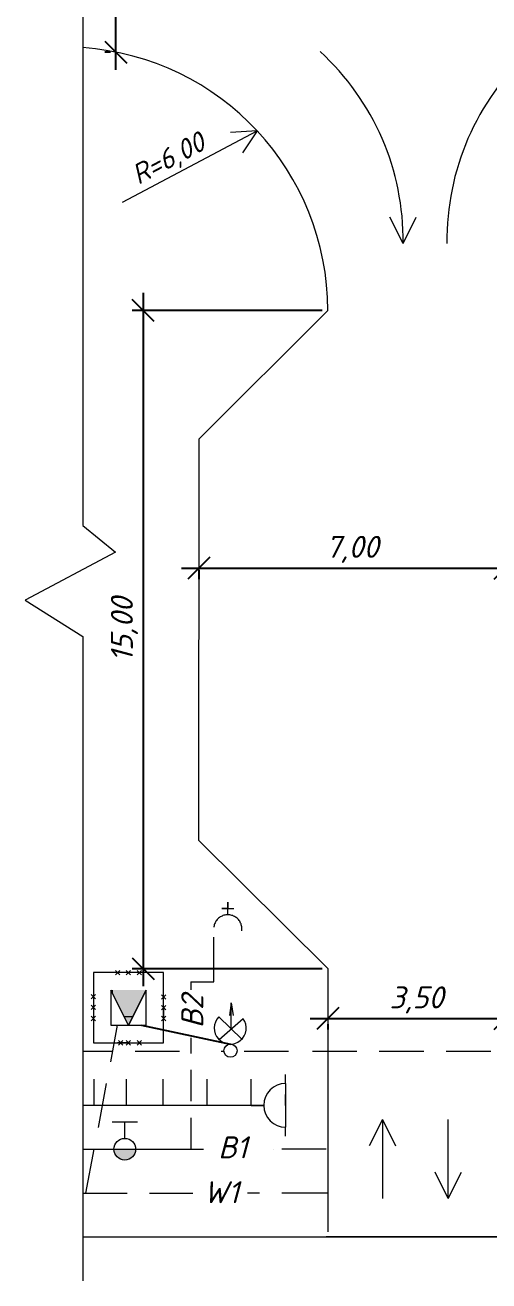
# Model space of a CAD drawing. Header units: millimetres. Extents: x 27137 to 30937, y -4667 to -569.
# Drawn here: x 28938.5 to 28991.3, y -4111.5 to -3968.4 of the extents above; entities that cross this region are included whole.
import ezdxf

# ---------------------------------------------------------------- set-up
doc = ezdxf.new("R2010")
doc.units = ezdxf.units.MM
doc.header["$LTSCALE"] = 0.4
doc.linetypes.add('штриховаяX2', pattern=[38.1, 25.4, -12.7])
doc.styles.add('Isocpeur', font='isocpeui.ttf', dxfattribs={"height": 2.5})
doc.styles.get("Standard").update_dxf_attribs({"font": 'isocpeui.ttf', "height": 2.5})
doc.dimstyles.new('06', dxfattribs={"dimtxt": 2.5, "dimasz": 2.5, "dimexe": 1.25, "dimexo": 0.625, "dimtad": 1, "dimdec": 0, "dimlfac": 200, "dimtxsty": 'Standard', "dimblk": 'OBLIQUE', "dimcen": 2.5, "dimdle": 2, "dimadec": 0, "dimazin": 0, "dimtfac": 1, "dimtdec": 0, "dimtmove": 0, "dimatfit": 3, "dimldrblk": 'OBLIQUE', "dimfxl": 1, "dimarcsym": 0})

# ---------------------------------------------------------------- blocks, each defined once
blk = doc.blocks.new('_Oblique')
at = {"color": 0, "linetype": 'ByBlock', "lineweight": -2}
blk.add_line((-0.5, -0.5), (0.5, 0.5), dxfattribs=at)
blk = doc.blocks.new('*D231')
at = {"color": 0, "lineweight": -2, "transparency": 16777216}
for p, q in [((28948.86, -3973.51), (28948.86, -3949.5)), ((28955.95, -3951.5), (28947.61, -3951.5)), ((28948.23, -3971.51), (28947.61, -3971.51))]:
    blk.add_line(p, q, dxfattribs=at)
at = {"layer": 'Defpoints', "color": 0, "transparency": 16777216}
for p in [(28948.86, -3951.5), (28956.58, -3951.5), (28948.86, -3971.51)]:
    blk.add_point(p, dxfattribs=at)
at = {"color": 0, "lineweight": -2, "transparency": 16777216, "xscale": 2.5, "yscale": 2.5, "zscale": 2.5}
for p, rotation in [((28948.86, -3951.5), 90), ((28948.86, -3971.51), 270)]:
    blk.add_blockref('_Oblique', p, dxfattribs=dict(at, rotation=rotation))
at = {"color": 0, "lineweight": 15, "transparency": 16777216, "insert": (28947.03, -3961.5), "char_height": 2.5, "attachment_point": 5, "rotation": 90, "style": 'Isocpeur'}
blk.add_mtext('{\\H0.8x;3,50}', dxfattribs=at)
blk = doc.blocks.new('*D232')
at = {"color": 0, "lineweight": -2, "transparency": 16777216}
for p, q in [((28951.95, -3998.93), (28951.95, -4077.93)), ((28972.36, -4000.93), (28950.7, -4000.93)), ((28972.36, -4075.93), (28950.7, -4075.93))]:
    blk.add_line(p, q, dxfattribs=at)
at = {"layer": 'Defpoints', "color": 0, "transparency": 16777216}
for p in [(28972.99, -4000.93), (28951.95, -4075.93), (28972.99, -4075.93)]:
    blk.add_point(p, dxfattribs=at)
at = {"color": 0, "lineweight": -2, "transparency": 16777216, "xscale": 2.5, "yscale": 2.5, "zscale": 2.5}
for p, rotation in [((28951.95, -4000.93), 90), ((28951.95, -4075.93), 270)]:
    blk.add_blockref('_Oblique', p, dxfattribs=dict(at, rotation=rotation))
at = {"color": 0, "lineweight": 15, "transparency": 16777216, "insert": (28949.83, -4037.31), "char_height": 2.5, "attachment_point": 5, "rotation": 90, "style": 'Isocpeur'}
blk.add_mtext('15,00', dxfattribs=at)
blk = doc.blocks.new('*D236')
at = {"color": 0, "lineweight": -2, "transparency": 16777216}
for p, q in [((28956.31, -4030.29), (28995.21, -4030.29)), ((28958.31, -4030.51), (28958.31, -4031.54)), ((28993.21, -4030.51), (28993.21, -4031.54))]:
    blk.add_line(p, q, dxfattribs=at)
at = {"layer": 'Defpoints', "color": 0, "transparency": 16777216}
for p in [(28958.31, -4029.89), (28993.21, -4029.89), (28993.21, -4030.29)]:
    blk.add_point(p, dxfattribs=at)
at = {"color": 0, "lineweight": -2, "transparency": 16777216, "xscale": 2.5, "yscale": 2.5, "zscale": 2.5, "rotation": 180}
blk.add_blockref('_Oblique', (28958.31, -4030.29), dxfattribs=at)
at = {"color": 0, "lineweight": -2, "transparency": 16777216, "xscale": 2.5, "yscale": 2.5, "zscale": 2.5}
blk.add_blockref('_Oblique', (28993.21, -4030.29), dxfattribs=at)
at = {"color": 0, "lineweight": 15, "transparency": 16777216, "insert": (28975.76, -4028.16), "char_height": 2.5, "attachment_point": 5, "style": 'Isocpeur'}
blk.add_mtext('7,00', dxfattribs=at)
blk = doc.blocks.new('*D273')
at = {"color": 0, "lineweight": -2, "transparency": 16777216}
for p, q in [((28970.99, -4081.61), (28995.21, -4081.61)), ((28993.21, -4080.99), (28993.21, -4080.36)), ((28972.99, -4082.24), (28972.99, -4082.86))]:
    blk.add_line(p, q, dxfattribs=at)
at = {"layer": 'Defpoints', "color": 0, "transparency": 16777216}
for p in [(28972.99, -4081.61), (28993.21, -4081.61), (28993.21, -4081.61)]:
    blk.add_point(p, dxfattribs=at)
at = {"color": 0, "lineweight": -2, "transparency": 16777216, "xscale": 2.5, "yscale": 2.5, "zscale": 2.5, "rotation": 180}
blk.add_blockref('_Oblique', (28972.99, -4081.61), dxfattribs=at)
at = {"color": 0, "lineweight": -2, "transparency": 16777216, "xscale": 2.5, "yscale": 2.5, "zscale": 2.5}
blk.add_blockref('_Oblique', (28993.21, -4081.61), dxfattribs=at)
at = {"color": 0, "lineweight": 15, "transparency": 16777216, "insert": (28983.1, -4079.49), "char_height": 2.5, "attachment_point": 5, "style": 'Isocpeur'}
blk.add_mtext('3,50', dxfattribs=at)

msp = doc.modelspace()

# ---------------------------------------------------------------- hatches: boundary and pattern name
at = {"lineweight": 15}
h = msp.add_hatch(dxfattribs=at)
h.set_pattern_fill('ANGLE', color=256)
h.set_pattern_definition([(0, (24848.2746, -5562.187), (0, 6.985), [5.08, -1.905]), (90, (24848.2746, -5562.187), (-6.985, 4e-16), [5.08, -1.905])])
h.paths.add_polyline_path([(28950.2873, -4078.3773), (28952.2873, -4078.3773), (28950.2873, -4082.3773), (28950.2873, -4080.3773)])
h.paths.add_polyline_path([(28948.2873, -4078.3773), (28950.2873, -4078.3773), (28950.2873, -4080.3773), (28950.2873, -4082.3773)])
h = msp.add_hatch(color=256, dxfattribs=at)
h.dxf.hatch_style = 1
h.paths.add_polyline_path([(28950.2873, -4078.3773), (28952.2873, -4078.3773), (28950.2873, -4082.3773), (28950.2873, -4080.3773)])
h.paths.add_polyline_path([(28948.2873, -4078.3773), (28950.2873, -4078.3773), (28950.2873, -4080.3773), (28950.2873, -4082.3773)])
msp.add_hatch(color=256, dxfattribs=at).paths.add_polyline_path([(28948.6313, -4096.4985), (28949.8685, -4096.4985), (28951.1056, -4096.4985, -1)])

# ---------------------------------------------------------------- linework, layer by layer
for p, q in [((28945.0779, -3943.6172), (28945.0794, -4025.4468)), ((28964.9289, -3980.4655), (28961.9166, -3980.6625)), ((28964.9289, -3980.4655), (28963.2791, -3982.9935)), ((28981.5693, -3993.2965), (28980.0693, -3990.2965)), ((28981.5693, -3993.2965), (28983.0693, -3990.2965)), ((28945.0794, -4025.4468), (28948.8279, -4028.4696)), ((28948.8279, -4028.4696), (28938.516, -4033.933)), ((28938.516, -4033.933), (28945.0794, -4038.0719)), ((28945.0779, -4038.071), (28945.0779, -4106.4985)), ((28972.9896, -4075.9269), (28972.9896, -4105.9269)), ((28954.2873, -4076.3773), (28946.2873, -4076.3773)), ((28946.2873, -4076.3773), (28946.2873, -4084.3773)), ((28949.3073, -4076.1273), (28948.8073, -4076.6273)), ((28948.8073, -4076.1273), (28949.3073, -4076.6273)), ((28950.5373, -4076.1273), (28950.0373, -4076.6273)), ((28950.0373, -4076.1273), (28950.5373, -4076.6273)), ((28951.7651, -4076.1273), (28951.2651, -4076.6273)), ((28951.2651, -4076.1273), (28951.7651, -4076.6273)), ((28954.2873, -4084.3773), (28954.2873, -4076.3773)), ((28948.2873, -4078.3773), (28948.2873, -4082.3773)), ((28950.2873, -4082.3773), (28948.2873, -4078.3773)), ((28950.2873, -4082.3773), (28952.2873, -4078.3773)), ((28952.2873, -4078.3773), (28950.2873, -4082.3773)), ((28952.2873, -4082.3773), (28952.2873, -4078.3773)), ((28946.5373, -4078.8542), (28946.0373, -4079.3542)), ((28946.0373, -4078.8542), (28946.5373, -4079.3542)), ((28946.5373, -4080.0842), (28946.0373, -4080.5842)), ((28946.0373, -4080.0842), (28946.5373, -4080.5842)), ((28946.5373, -4079.3542), (28946.5373, -4079.3542)), ((28954.5373, -4078.8973), (28954.0373, -4079.3973)), ((28954.0373, -4078.8973), (28954.5373, -4079.3973)), ((28954.5373, -4080.1273), (28954.0373, -4080.6273)), ((28954.0373, -4080.1273), (28954.5373, -4080.6273)), ((28954.2873, -4080.3773), (28954.2873, -4079.1473)), ((28954.5373, -4079.3973), (28954.5373, -4079.3973)), ((28946.5373, -4081.3573), (28946.0373, -4081.8573)), ((28946.0373, -4081.3573), (28946.5373, -4081.8573)), ((28946.5373, -4080.5842), (28946.5373, -4080.5842)), ((28954.5373, -4081.3573), (28954.0373, -4081.8573)), ((28954.0373, -4081.3573), (28954.5373, -4081.8573)), ((28954.2873, -4080.3773), (28954.2873, -4081.6073)), ((28954.5373, -4080.6273), (28954.5373, -4080.6273)), ((28946.5373, -4081.8573), (28946.5373, -4081.8573)), ((28948.2873, -4082.3773), (28950.2873, -4082.3773)), ((28950.2873, -4082.3773), (28952.2873, -4082.3773)), ((28946.2873, -4084.3773), (28954.2873, -4084.3773)), ((28950.2873, -4084.3773), (28949.0573, -4084.3773)), ((28949.6371, -4084.1273), (28949.1371, -4084.6273)), ((28949.1371, -4084.1273), (28949.6371, -4084.6273)), ((28950.5373, -4084.1273), (28950.0373, -4084.6273)), ((28950.0373, -4084.1273), (28950.5373, -4084.6273)), ((28951.7651, -4084.1273), (28951.2651, -4084.6273)), ((28951.2651, -4084.1273), (28951.7651, -4084.6273)), ((28946.3958, -4091.4985), (28946.3958, -4088.4985)), ((28946.3958, -4091.4985), (28946.3958, -4088.4985)), ((28950.0779, -4091.4985), (28950.0779, -4088.4985)), ((28950.0779, -4091.4985), (28950.0779, -4088.4985)), ((28954.2556, -4091.4985), (28954.2556, -4088.4985)), ((28954.2556, -4091.4985), (28954.2556, -4088.4985)), ((28959.2556, -4091.4985), (28959.2556, -4088.4985)), ((28959.2556, -4091.4985), (28959.2556, -4088.4985)), ((28959.2556, -4091.4985), (28959.2556, -4088.4985)), ((28959.2556, -4091.4985), (28959.2556, -4088.4985)), ((28964.2556, -4091.4985), (28964.2556, -4088.4985)), ((28964.2556, -4091.4985), (28964.2556, -4088.4985)), ((28964.2556, -4091.4985), (28964.2556, -4088.4985)), ((28968.1919, -4088.9985), (28968.1919, -4087.9985)), ((28968.1919, -4088.9985), (28968.1919, -4087.9985)), ((28968.1919, -4088.9985), (28968.1919, -4093.9985)), ((28968.1919, -4088.9985), (28968.1919, -4093.9985)), ((28968.1919, -4091.4985), (28968.1919, -4090.2711)), ((28965.6919, -4091.4985), (28945.0779, -4091.4985)), ((28964.2556, -4091.4985), (28965.6919, -4091.4985)), ((28968.1919, -4091.4985), (28968.1919, -4092.2388)), ((28979.205, -4093.1185), (28977.705, -4096.1185)), ((28979.205, -4093.1185), (28979.205, -4102.1104)), ((28979.205, -4093.1185), (28979.205, -4098.1185)), ((28979.205, -4093.1185), (28979.205, -4096.1185)), ((28979.205, -4093.1185), (28980.705, -4096.1185)), ((28986.7068, -4102.1104), (28986.7068, -4093.1185)), ((28949.8741, -4093.4296), (28948.4163, -4093.4296)), ((28949.8741, -4095.2607), (28949.8741, -4093.4296)), ((28951.3318, -4093.4296), (28949.8741, -4093.4296)), ((28968.1919, -4094.9985), (28968.1919, -4093.9985)), ((28968.1919, -4094.9985), (28968.1919, -4093.9985)), ((28945.0779, -4096.4985), (28958.8255, -4096.4985)), ((28958.8255, -4096.4985), (28958.8255, -4096.4985)), ((28966.8255, -4096.4985), (28966.8255, -4096.4985)), ((28972.9896, -4096.4985), (28972.9896, -4096.4985)), ((28986.7068, -4102.1104), (28985.2068, -4099.1104)), ((28986.7068, -4102.1104), (28988.2068, -4099.1104)), ((28945.0779, -4106.4985), (29123.6429, -4106.4985)), ((28945.0779, -4106.4985), (28972.8255, -4106.4985)), ((28945.0779, -4106.4985), (28972.8255, -4106.4985)), ((28945.0779, -4106.4985), (28945.0779, -4111.4985)), ((28972.8255, -4106.4985), (29002.8255, -4106.4985)), ((28972.8255, -4106.4985), (29002.8255, -4106.4985)), ((29002.8255, -4106.4985), (28972.8255, -4106.4985)), ((29002.8255, -4106.4985), (28972.8255, -4106.4985)), ((29002.8255, -4106.4985), (28987.8255, -4106.4985)), ((29002.8255, -4106.4985), (28987.8255, -4106.4985)), ((28987.8255, -4106.4985), (28995.3255, -4106.4985))]:
    msp.add_line(p, q, dxfattribs=at)
at = {"lineweight": 15, "ltscale": 0.5}
for p, q in [((28949.6055, -3988.6036), (28964.9289, -3980.4655)), ((28972.9896, -4000.9269), (28958.3216, -4015.6101)), ((28958.3216, -4015.6101), (28958.2703, -4061.2821)), ((28972.9896, -4075.9269), (28958.2703, -4061.2821)), ((28962.0007, -4079.8098), (28961.8093, -4081.2762)), ((28962.0007, -4082.8209), (28962.0007, -4079.8098)), ((28962.0007, -4079.8098), (28962.1948, -4081.2798)), ((28960.5659, -4081.423), (28963.1832, -4083.973)), ((28963.3574, -4081.6306), (28960.6233, -4084.0293))]:
    msp.add_line(p, q, dxfattribs=at)
at = {"linetype": 'штриховаяX2', "lineweight": 15, "ltscale": 0.5}
for p, q in [((28961.6049, -4069.7886), (28961.6049, -4068.3545)), ((28961.6049, -4068.3545), (28961.6049, -4069.0715)), ((28961.6049, -4069.0715), (28960.9067, -4069.0715)), ((28960.9067, -4069.0715), (28961.6049, -4069.0715)), ((28961.6049, -4069.0715), (28962.2872, -4069.0715)), ((28960.0167, -4077.436), (28960.0167, -4071.6157)), ((28957.3811, -4077.436), (28960.0167, -4077.436)), ((28957.3811, -4077.436), (28957.3811, -4078.3293)), ((28945.4433, -4101.4985), (28949.0573, -4082.3773)), ((28957.3811, -4083.7901), (28957.3811, -4085.5768)), ((28956.1193, -4085.3647), (28945.0779, -4085.3647)), ((28961.1599, -4085.3647), (28960.8386, -4085.3647)), ((28968.5292, -4085.3647), (28962.6458, -4085.3647)), ((29014.4179, -4085.3647), (28969.7617, -4085.3647)), ((28957.3811, -4087.4644), (28957.3811, -4091.0376)), ((28957.3811, -4092.9252), (28957.3811, -4096.4985)), ((28957.3811, -4092.9252), (28957.3811, -4096.4985)), ((28972.8255, -4096.4985), (28966.8255, -4096.4985)), ((28945.0779, -4101.4985), (28957.6366, -4101.4985)), ((28972.8255, -4101.4985), (28963.8477, -4101.4985)), ((28972.9896, -4101.4985), (28967.8255, -4101.4985))]:
    msp.add_line(p, q, dxfattribs=at)
at = {"ltscale": 0.5}
msp.add_line((28951.7821, -4082.3773), (28961.9028, -4084.5245), dxfattribs=at)
at = {"lineweight": 15}
for centre, radius in [((28961.9028, -4085.2731), 0.7486), ((28949.8685, -4096.4985), 1.2372)]:
    msp.add_circle(centre, radius, dxfattribs=at)
for centre, radius, start, end in [((28942.9896, -4000.9269), 30, 0, 86.007499), ((28952.4906, -3992.9149), 29.0812, 359.24811, 47.576213), ((29015.648, -3992.9149), 29.0812, 132.423787, 180.75189), ((28968.1919, -4091.4985), 2.5, 90, 270)]:
    msp.add_arc(centre, radius, start, end, dxfattribs=at)
at = {"linetype": 'штриховаяX2', "lineweight": 15, "ltscale": 0.5}
msp.add_arc((28961.6049, -4071.3924), 1.6038, 351.866392, 188.005002, dxfattribs=at)
at = {"lineweight": 15, "ltscale": 0.5}
msp.add_arc((28961.8746, -4082.698), 1.8271, 135.74633, 35.748105, dxfattribs=at)

# ---------------------------------------------------------------- texts
at = {"lineweight": 15, "insert": (28950.3432, -3984.683), "char_height": 2.25, "attachment_point": 1, "rotation": 28.011845, "style": 'Isocpeur'}
msp.add_mtext_dynamic_manual_height_columns('R=6,00', width=15.592034, gutter_width=12.5, heights=[0], dxfattribs=at)
at = {"linetype": 'штриховаяX2', "lineweight": 15, "insert": (28956.302, -4078.9081), "char_height": 2.5, "attachment_point": 3, "rotation": 90, "style": 'Isocpeur'}
msp.add_mtext_dynamic_manual_height_columns('В2', width=5.498522, gutter_width=12.5, heights=[0], dxfattribs=at)
at = {"linetype": 'штриховаяX2', "lineweight": 15, "char_height": 2.5, "attachment_point": 3, "style": 'Isocpeur'}
for s, insert in [('В1', (28963.8454, -4095.0326)), ('W1', (28962.8726, -4100.1479))]:
    msp.add_mtext_dynamic_manual_height_columns(s, width=5.498522, gutter_width=12.5, heights=[0], dxfattribs=dict(at, insert=insert))

# ---------------------------------------------------------------- dimensions: what is measured, and where the dimension line sits
at = {"lineweight": 15}
dim = msp.add_linear_dim(base=(28948.8567, -3951.4985), p1=(28948.8567, -3971.5062), p2=(28956.5755, -3951.4985), angle=90, text='{\\H0.8x;3,50}', dimstyle='06', override={"dimtxsty": 'Isocpeur'}, dxfattribs=at)
dim.commit()
dim.dimension.update_dxf_attribs({"geometry": '*D231', "text_midpoint": (28947.0317, -3961.5023)})
dim = msp.add_linear_dim(base=(28951.9517, -4075.9269), p1=(28972.9896, -4000.9269), p2=(28972.9896, -4075.9269), angle=90, text='15,00', dimstyle='06', override={"dimtxsty": 'Isocpeur'}, dxfattribs=at)
dim.commit()
dim.dimension.update_dxf_attribs({"geometry": '*D232', "text_midpoint": (28951.9517, -4037.3059), "dimtype": 160})
for p1, p2, distance, text, picture, middle in [((28958.3055, -4029.8864), (28993.2072, -4029.8864), -0.3987, '7,00', '*D236', (28975.7564, -4028.1601)), ((28972.9896, -4081.6118), (28993.2072, -4081.6118), 0, '3,50', '*D273', (28983.0984, -4079.4868))]:
    dim = msp.add_aligned_dim(p1=p1, p2=p2, distance=distance, text=text, dimstyle='06', override={"dimtxsty": 'Isocpeur'}, dxfattribs=at)
    dim.commit()
    dim.dimension.update_dxf_attribs({"geometry": picture, "text_midpoint": middle})

doc.saveas('drawing.dxf')
